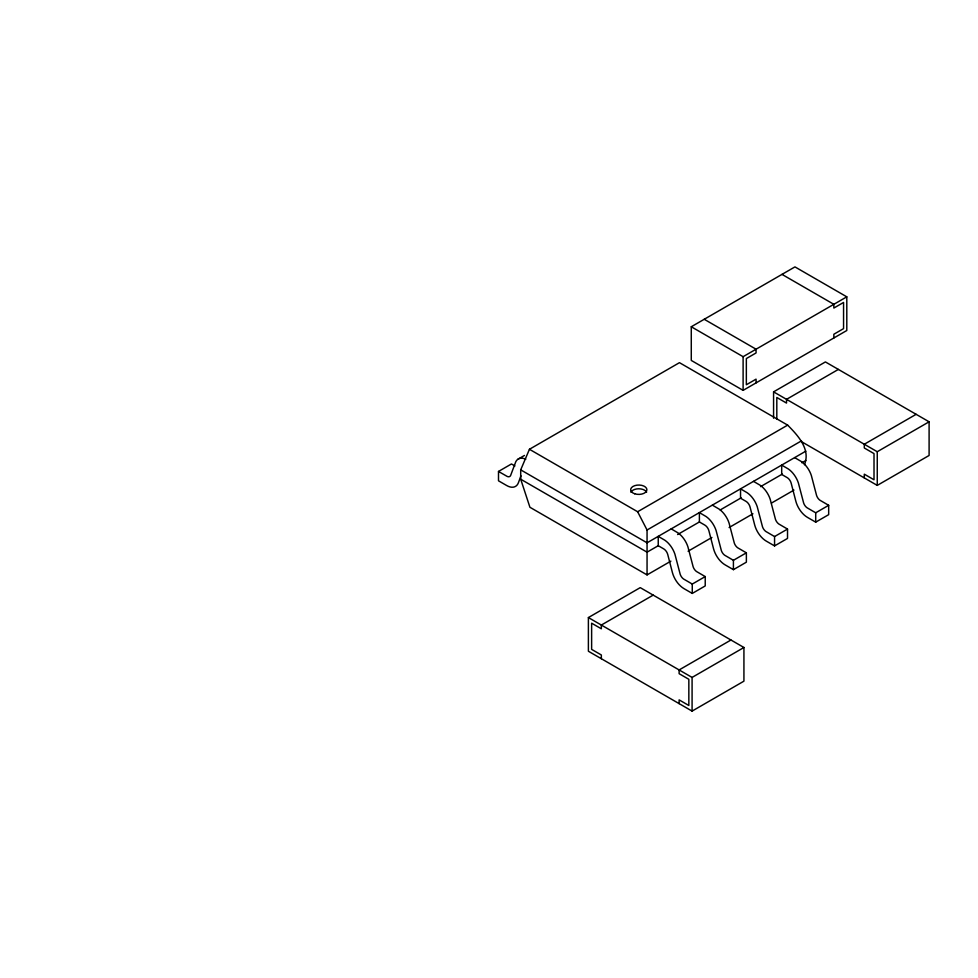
<?xml version="1.0" encoding="UTF-8"?>
<svg xmlns="http://www.w3.org/2000/svg" width="978" height="978" viewBox="0 0 978 978"><rect width="100%" height="100%" fill="white"/><g stroke="black" fill="none" stroke-linecap="round" stroke-linejoin="round"><path stroke-width="1.47" d="M804.442 464.721C810.872 449.195 797.718 435.308 787.657 425.124L679.465 362.667L529.44 449.281L520.699 469.856L520.699 479.208L529.929 507.276L647.057 574.905L670.884 561.152M520.956 475.809L518.389 482.79A17.506 10.11 60 0 1 506.726 485.553L498.499 480.809L498.499 471.445L511.457 463.963L514.905 465.956M691.275 326.762L794.955 266.896L846.801 296.835L846.801 330.503L743.109 390.369L691.275 360.43L691.275 326.762L743.109 356.689L846.801 296.835M517.973 459.208L524.452 455.455M773.574 418.217L773.574 391.86L825.408 361.933L929.1 421.799L929.1 455.467L877.254 485.394L801.031 441.396M838.378 369.415L786.532 399.342L786.532 403.083L776.813 397.471L776.813 419.305M529.44 449.281L637.632 511.751L787.657 425.124M647.057 574.905L647.057 530.003L801.459 440.858M805.835 451.151L647.057 542.814L520.699 469.856M671.201 528.878L677.925 532.827A17.555 10.135 60 0 1 687.889 546.739L693.145 566.788A6.027 3.484 60 0 0 696.556 571.543L705.224 576.58L705.224 585.932L692.265 593.426L684.038 588.67A17.506 10.11 60 0 1 672.375 572.436L667.754 554.538A6.088 3.509 60 0 0 663.695 548.866L658.243 545.712L647.057 552.167L520.699 479.208M677.607 534.538L699.392 521.959L704.845 525.113A6.088 3.509 60 0 1 708.903 530.785L713.524 548.67A17.506 10.11 60 0 0 725.187 564.917L733.414 569.661L746.373 562.179L746.373 552.827L737.705 547.79A6.027 3.484 60 0 1 734.295 543.034L729.038 522.986A17.555 10.135 60 0 0 719.075 509.073L712.351 505.125M720.224 509.941L741.19 497.826M760.554 486.641L782.339 474.073M801.887 462.79L805.835 460.504M916.141 414.317L864.295 444.244L864.295 447.985L874.014 453.596L874.014 479.782L864.295 474.171L864.295 477.912M688.084 551.213L711.911 537.46M729.111 527.533L752.926 513.78M771.459 503.083L793.953 490.1M588.389 617.57L640.235 587.631L743.928 647.497L743.928 681.165L692.082 711.104L588.389 651.238L588.389 617.57L692.082 677.424L743.928 647.497M773.574 391.86L877.254 451.726L929.1 421.799M653.194 595.113L601.348 625.052L601.348 628.793L591.629 623.182L591.629 649.368L601.348 654.979L601.348 658.72M658.243 545.712L658.243 536.36L664.967 540.308A17.555 10.135 60 0 1 674.93 554.22L680.187 574.269A6.027 3.484 60 0 0 683.598 579.025L692.265 584.062L705.224 576.58M699.392 521.959L699.392 512.606L706.116 516.555A17.555 10.135 60 0 1 716.079 530.467L721.336 550.516A6.027 3.484 60 0 0 724.747 555.272L733.414 560.308L746.373 552.827M774.564 536.555L787.522 529.074L787.522 538.426L774.564 545.907L766.336 541.152A17.506 10.11 60 0 1 754.674 524.917L750.053 507.02A6.088 3.509 60 0 0 745.994 501.347L740.542 498.205L740.542 488.853L747.265 492.79A17.555 10.135 60 0 1 757.229 506.702L762.485 526.751A6.027 3.484 60 0 0 765.896 531.506L774.564 536.555L774.564 545.907M815.713 512.79L828.672 505.308L828.672 514.66L815.713 522.142L807.486 517.399A17.506 10.11 60 0 1 795.823 501.164L791.202 483.266A6.088 3.509 60 0 0 787.143 477.594L781.691 474.44L781.691 465.088L788.415 469.037A17.555 10.135 60 0 1 798.378 482.949L803.635 502.998A6.027 3.484 60 0 0 807.046 507.753L815.713 512.79L815.713 522.142M730.957 640.015L679.123 669.942L679.123 673.683L688.842 679.294L688.842 705.493L679.123 699.881L679.123 703.622M781.997 274.378L833.843 304.317L833.843 308.058L843.562 302.447L843.562 328.632L833.843 334.244L833.843 337.985M704.233 319.28L756.067 349.207L756.067 352.948L746.348 358.559L746.348 384.757L756.067 379.146L756.067 382.887M794.649 457.606L801.385 461.555A17.555 10.135 60 0 1 811.337 475.467L816.593 495.516A6.027 3.484 60 0 0 820.004 500.271L828.672 505.308M753.5 481.359L760.236 485.308A17.555 10.135 60 0 1 770.187 499.22L775.444 519.269A6.027 3.484 60 0 0 778.855 524.025L787.522 529.074M498.499 471.445L507.166 476.42A6.027 3.484 60 0 0 510.577 475.601L515.834 461.616A17.555 10.135 60 0 1 525.797 459.208M637.632 511.751L647.057 530.003M877.254 451.726L877.254 485.394M743.109 356.689L743.109 390.369M733.414 560.308L733.414 569.661M692.265 584.062L692.265 593.426M692.082 677.424L692.082 711.104M630.932 492.252A8.105 4.682 0 0 1 638.768 488.78A8.105 4.682 0 0 1 646.605 492.252M634.722 493.78A8.105 4.682 0 0 0 646.886 489.721A8.105 4.682 0 0 0 634.722 485.663A8.105 4.682 0 0 0 634.722 493.78"/></g></svg>
